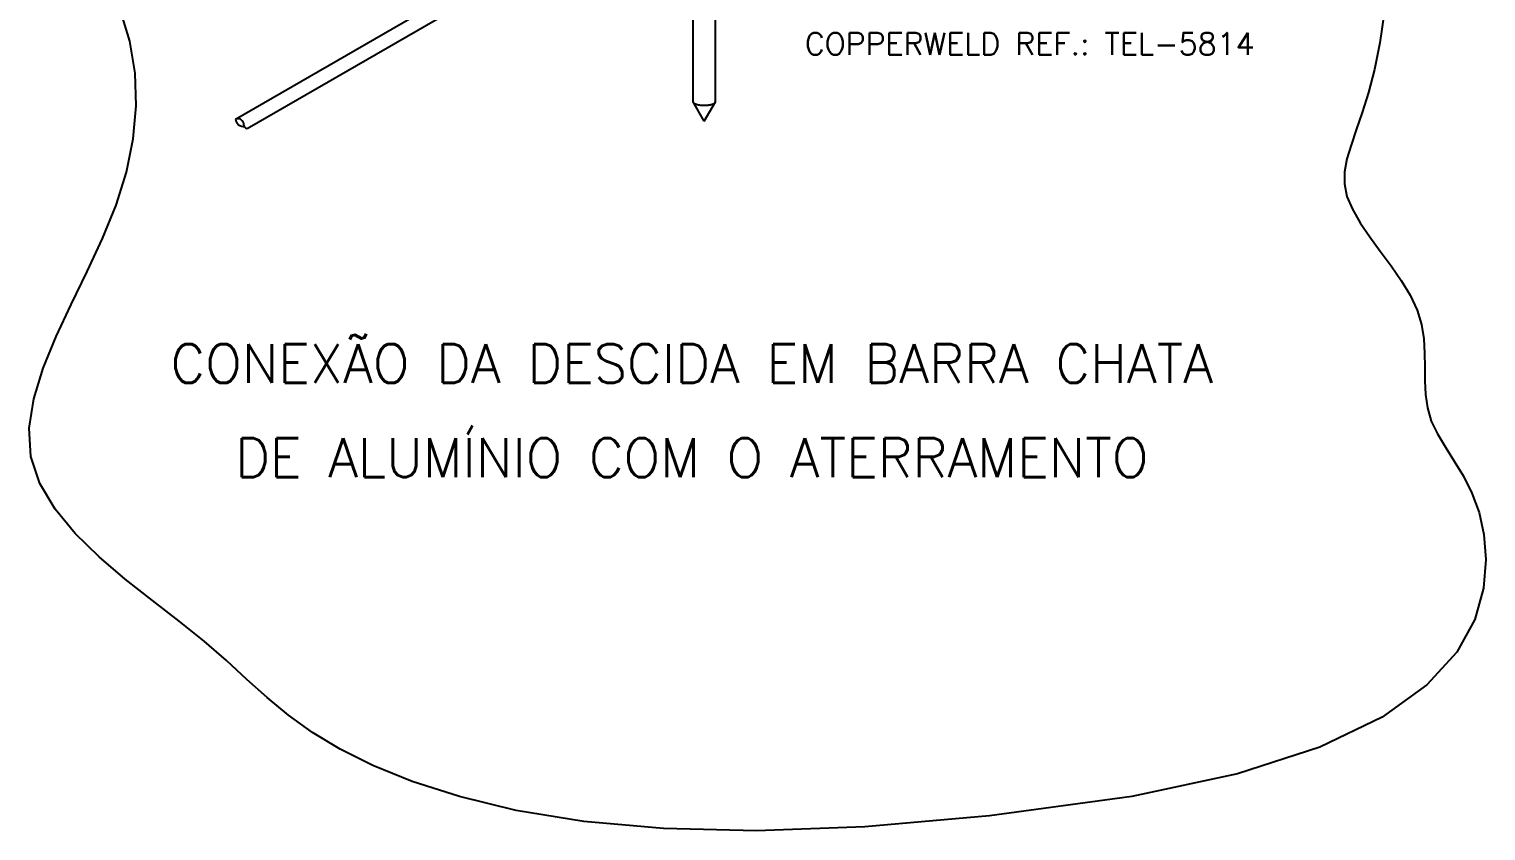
# Model space of a CAD drawing. Header units: millimetres. Extents: x -5068.9 to -5052.3, y -4736.3 to -4715.4.
# Drawn here: x -5065.48 to -5052.32, y -4736.31 to -4729.06 of the extents above; entities that cross this region are included whole.
import ezdxf
from ezdxf.enums import TextEntityAlignment as Align

# ---------------------------------------------------------------- set-up
doc = ezdxf.new("R2010")
doc.units = ezdxf.units.MM
doc.header["$LTSCALE"] = 10
doc.linetypes.add('DASHEDX2', pattern=[1.5, 1, -0.5])
doc.layers.add('Termotécnica', color=7, linetype='Continuous')
doc.styles.add('r140', font='romans.shx')
doc.styles.add('r80', font='romans.shx')

msp = doc.modelspace()

# ---------------------------------------------------------------- linework, layer by layer
at = {"layer": 'Termotécnica', "color": 1, "linetype": 'DASHEDX2'}
for p, q in [((-5063.616, -4729.875), (-5061.51, -4728.659)), ((-5059.483, -4729.718), (-5059.483, -4728.574)), ((-5059.281, -4729.718), (-5059.281, -4728.558)), ((-5063.51, -4729.96), (-5061.404, -4728.744)), ((-5059.382, -4729.894), (-5059.483, -4729.718)), ((-5059.382, -4729.894), (-5059.281, -4729.718))]:
    msp.add_line(p, q, dxfattribs=at)
at = {"layer": 'Termotécnica', "color": 1}
for points in [[(-5055.518, -4735.996), (-5056.805, -4736.171), (-5057.931, -4736.271), (-5058.909, -4736.306), (-5059.751, -4736.286), (-5060.471, -4736.221), (-5061.08, -4736.121), (-5061.592, -4735.997), (-5062.02, -4735.86), (-5062.376, -4735.716), (-5062.672, -4735.569), (-5062.922, -4735.418), (-5063.137, -4735.262), (-5063.33, -4735.102), (-5063.513, -4734.937), (-5063.699, -4734.767), (-5063.901, -4734.592), (-5064.127, -4734.412), (-5064.368, -4734.225), (-5064.613, -4734.032), (-5064.849, -4733.83), (-5065.064, -4733.619), (-5065.247, -4733.399), (-5065.385, -4733.167), (-5065.466, -4732.924), (-5065.481, -4732.668), (-5065.44, -4732.401), (-5065.354, -4732.124), (-5065.237, -4731.84), (-5065.1, -4731.549), (-5064.956, -4731.253), (-5064.817, -4730.954), (-5064.695, -4730.653), (-5064.602, -4730.353), (-5064.542, -4730.053), (-5064.515, -4729.755), (-5064.524, -4729.461), (-5064.571, -4729.171), (-5064.658, -4728.885)], [(-5053.241, -4728.919), (-5053.28, -4729.185), (-5053.328, -4729.426), (-5053.382, -4729.635), (-5053.438, -4729.816), (-5053.492, -4729.973), (-5053.539, -4730.111), (-5053.576, -4730.235), (-5053.598, -4730.35), (-5053.599, -4730.461), (-5053.577, -4730.573), (-5053.527, -4730.69), (-5053.456, -4730.812), (-5053.37, -4730.939), (-5053.275, -4731.068), (-5053.178, -4731.2), (-5053.086, -4731.333), (-5053.005, -4731.467), (-5052.943, -4731.6), (-5052.903, -4731.731), (-5052.882, -4731.861), (-5052.874, -4731.99), (-5052.873, -4732.116), (-5052.872, -4732.241), (-5052.866, -4732.364), (-5052.849, -4732.484), (-5052.814, -4732.603), (-5052.759, -4732.72), (-5052.687, -4732.839), (-5052.607, -4732.965), (-5052.524, -4733.102), (-5052.447, -4733.255), (-5052.383, -4733.428), (-5052.339, -4733.627), (-5052.321, -4733.854), (-5052.341, -4734.113), (-5052.42, -4734.395), (-5052.582, -4734.69), (-5052.853, -4734.988), (-5053.257, -4735.278), (-5053.82, -4735.55), (-5054.565, -4735.792), (-5055.518, -4735.996)]]:
    msp.add_lwpolyline(points, dxfattribs=at)
at = {"layer": 'Termotécnica', "color": 1, "linetype": 'DASHEDX2'}
msp.add_lwpolyline([(-5059.483, -4729.718, 0.236645), (-5059.479, -4729.727, 0.085557), (-5059.454, -4729.74, 0.043156), (-5059.424, -4729.747, 0.031861), (-5059.382, -4729.749, 0.031861), (-5059.34, -4729.747, 0.043156), (-5059.31, -4729.74, 0.085557), (-5059.285, -4729.727, 0.236645), (-5059.281, -4729.718, 0.236645)], format="xyb", dxfattribs=at)
at = {"layer": 'Termotécnica', "color": 1}
for centre, radius, start, end in [((-5063.597, -4729.929), 0.0577, 21.2792, 108.6248), ((-5063.543, -4729.869), 0.0731, 184.2045, 277.5168), ((-5063.505, -4729.92), 0.0404, 162.6319, 262.2538)]:
    msp.add_arc(centre, radius, start, end, dxfattribs=at)

# ---------------------------------------------------------------- texts
at = {"layer": 'Termotécnica', "color": 2, "style": 'r80'}
msp.add_text('COPPERWELD REF.: TEL-5814', height=0.2, dxfattribs=at).set_placement((-5058.473, -4729.294))
at = {"layer": 'Termotécnica', "color": 5, "style": 'r140'}
for s, p in [('CONEXÃO DA DESCIDA EM BARRA CHATA', (-5059.495, -4732.363)), ('DE ALUMÍNIO COM O ATERRAMENTO', (-5059.495, -4733.214))]:
    msp.add_text(s, height=0.35, dxfattribs=at).set_placement(p, align=Align.BOTTOM_CENTER)

doc.saveas('drawing.dxf')
